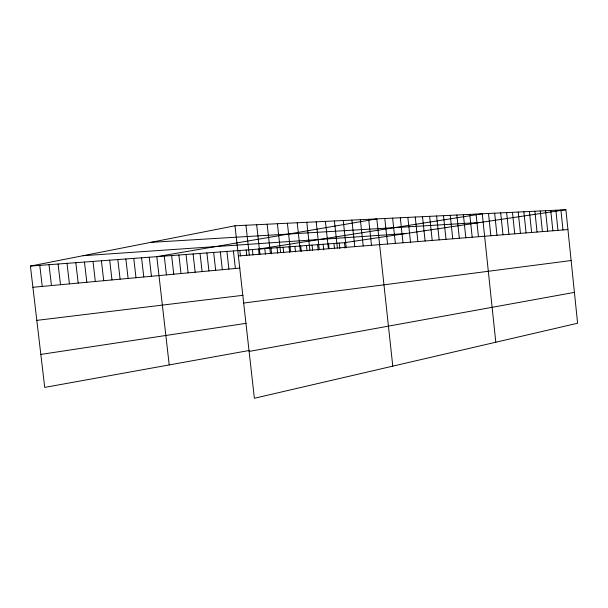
<?xml version="1.0" encoding="UTF-8"?>
<svg xmlns="http://www.w3.org/2000/svg" width="608" height="608" viewBox="0 0 608 608"><rect width="100%" height="100%" fill="white"/><g stroke="black" fill="none" stroke-linecap="round" stroke-linejoin="round"><path stroke-width="0.91" d="M249.204 350.482L44.726 387.402L30.4 266.076L234.992 225.773L565.888 209.73L577.6 323.236L254.372 398.27L234.992 225.773M249.105 351.432L574.416 292.38M40.835 354.418L246.156 323.319M30.4 266.076L344.47 242.683L565.888 209.73M243.671 303.042L571.125 260.528M36.814 320.378L243.01 295.298M32.908 287.28L239.947 268.06M238.382 255.953L567.933 229.566M83.03 255.71L406.091 233.51M150.716 242.372L480.388 222.452M48.997 264.693L51.452 285.555M39.771 265.377L42.256 286.414M109.683 260.171L111.971 279.938M101.407 260.786L103.717 280.706M93.009 261.41L95.342 281.481M84.474 262.048L86.838 282.272M75.818 262.694L78.196 283.077M67.017 263.348L69.418 283.89M58.079 264.016L60.511 284.719M171.631 255.558L173.759 274.2M164.274 256.105L166.425 274.884M169.222 364.922L156.811 256.66L376.816 218.895L392.776 366.138M149.241 257.222L151.43 276.275M141.565 257.792L143.769 276.99M133.768 258.377L135.994 277.712M125.856 258.962L128.106 278.441M117.83 259.563L120.103 279.186M233.411 250.952L235.38 268.485M226.913 251.438L228.904 269.086M220.332 251.925L222.338 269.694M213.659 252.426L215.68 270.309M206.895 252.928L208.932 270.94M200.04 253.437L202.092 271.571M193.086 253.954L195.16 272.217M186.033 254.486L188.123 272.87M178.881 255.018L180.994 273.532M294.91 246.369L295.518 251.841M287.409 223.227L290.571 251.773M289.043 246.81L289.651 252.32M283.1 247.251L283.716 252.791M277.385 223.714L280.592 252.571M277.081 247.699L277.704 253.278M270.986 248.155L271.609 253.772M267.14 224.215L270.393 253.392M264.807 248.619L265.438 254.266M256.667 224.724L259.958 254.228M259.145 254.471L258.544 249.082L482.25 213.788L495.801 342.22M252.381 249.538L252.989 254.965M245.951 225.241L249.295 255.079M246.141 250.002L246.757 255.466M239.818 250.473L240.434 255.976M351.888 220.104L354.783 246.635M343.239 220.522L346.172 247.319M344.47 242.683L345.07 248.155M339.234 243.071L339.842 248.581M334.415 220.955L337.387 248.026M333.936 243.466L334.438 248.087M328.563 243.869L329.08 248.512M325.409 221.388L328.411 248.748M323.129 244.272L323.752 249.88M316.206 221.836L319.253 249.478M317.627 244.682L318.25 250.329M312.056 245.092L312.649 250.466M306.812 222.292L309.898 250.23M306.417 245.518L307.01 250.922M300.702 245.944L301.302 251.378M297.213 222.756L300.337 250.99M415.241 217.033L417.878 241.581M407.846 217.39L410.514 242.174M400.315 217.755L403.005 242.774M392.631 218.128L395.36 243.382M384.796 218.508L387.554 244.006M368.668 219.29L371.496 245.298M360.362 219.693L363.219 245.959M476.064 214.084L478.458 236.732M469.779 214.388L472.196 237.234M463.38 214.7L465.827 237.743M456.866 215.019L459.336 238.26M450.239 215.338L452.74 238.792M443.498 215.665L446.014 239.324M436.628 216L439.174 239.879M429.628 216.334L432.204 240.434M422.507 216.684L425.106 241.004M540.261 210.976L542.404 231.61M534.888 211.234L537.054 232.036M529.424 211.5L531.612 232.476M523.868 211.766L526.08 232.917M518.221 212.04L520.448 233.366M512.476 212.321L514.733 233.822M506.639 212.602L508.911 234.293M500.696 212.891L502.998 234.764M494.654 213.188L496.972 235.25M488.505 213.484L490.846 235.737M560.918 209.973L562.985 229.961M555.879 210.216L557.962 230.364M550.757 210.467L552.862 230.774M545.551 210.718L547.679 231.184"/></g></svg>
